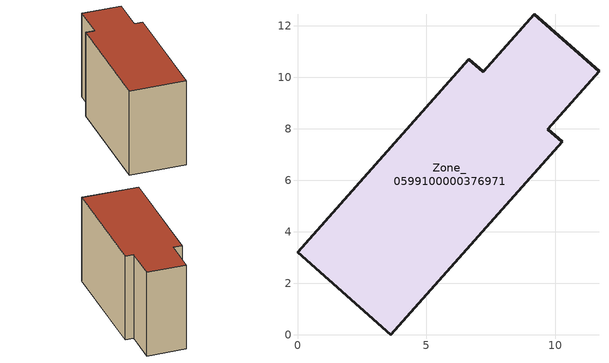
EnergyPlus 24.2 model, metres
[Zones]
Zone_0599100000376971
 floor ground (C_G): 7.2,10.21 9.19,12.45 11.7,10.24 9.71,7.99 10.26,7.5 3.62,0 0,3.2 6.64,10.71 z0
 wall outside (C_F): 3.62,0 10.26,7.5 9.71,7.99 11.7,10.24 9.19,12.45 7.2,10.21 6.64,10.71 0,3.2 3.62,0 z0:7.7
 roof outside (C_R): 9.19,12.45 7.2,10.21 6.64,10.71 0,3.2 3.62,0 10.26,7.5 9.71,7.99 11.7,10.24 z7.7
[BUILDING]
Pand.0599100000376971: North Axis=0; Terrain=City; Loads Convergence Tolerance Value=0.04; Temperature Convergence Tolerance Value=0.4; Solar Distribution=FullExterior; Maximum Number of Warmup Days=25; Minimum Number of Warmup Days=1
[Site:Location]
Rotterdam.The.Hague.AP_ZH_NLD Design_Conditions: Latitude=51.96; Longitude=4.45; Time Zone=1; Elevation=-4.5
[SITE:GROUNDTEMPERATURE:BUILDINGSURFACE]
18, 18, 18, 18, 18, 18, 18, 18, 18, 18, 18, 18
[MATERIAL] Thermal Absorptance=0.9; Solar Absorptance=0.7; Visible Absorptance=0.7
Name | Roughness | Thickness | Conductivity | Density | Specific Heat
G.TI.1992-2005 | MediumSmooth | 0.15 | 0.06 | 540 | 1210
F.TI.1992-2005 | Rough | 0.3 | 0.12 | 1920 | 840
R.TI.1992-2005 | MediumRough | 0.2 | 0.08 | 1500 | 1000
[CONSTRUCTION]
C_G: G.TI.1992-2005
C_F: F.TI.1992-2005
C_R: R.TI.1992-2005
[ZONE]
Zone_0599100000376971: Type=1; Multiplier=1; Ceiling Height=Autocalculate; Volume=Autocalculate; Floor Area=autocalculate; Part of Total Floor Area=Yes
[ZONEINFILTRATION:DESIGNFLOWRATE]
Infil_Zone_0599100000376971: Zone or ZoneList or Space or SpaceList=Zone_0599100000376971; Schedule=AlwaysOn; Design Flow Rate Calculation Method=Flow/Area; Flow Rate per Floor Area=0.0015; Constant Term Coefficient=1; Temperature Term Coefficient=0; Velocity Term Coefficient=0; Velocity Squared Term Coefficient=0
[HVACTEMPLATE:ZONE:IDEALLOADSAIRSYSTEM]
Zone_0599100000376971: Maximum Heating Supply Air Temperature=50; Minimum Cooling Supply Air Temperature=13; Maximum Heating Supply Air Humidity Ratio=0.0156; Minimum Cooling Supply Air Humidity Ratio=0.0077; Heating Limit=NoLimit; Cooling Limit=NoLimit; Dehumidification Control Type=ConstantSensibleHeatRatio; Cooling Sensible Heat Ratio=0.7; Dehumidification Setpoint=60; Humidification Control Type=None; Humidification Setpoint=30; Outdoor Air Method=None; Outdoor Air Flow Rate per Person=0.00944; Outdoor Air Flow Rate per Zone Floor Area=0; Outdoor Air Flow Rate per Zone=0; Demand Controlled Ventilation Type=None; Outdoor Air Economizer Type=NoEconomizer; Heat Recovery Type=None; Sensible Heat Recovery Effectiveness=0.7; Latent Heat Recovery Effectiveness=0.65
[ZONECONTROL:THERMOSTAT]
ThermostatControl_Zone_0599100000376971: Zone or ZoneList=Zone_0599100000376971; Control Type Schedule=DualSetpointControlType; Control 1=Thermostat_Zone_0599100000376971; Temperature Difference Between Cutout And Setpoint=0
[THERMOSTATSETPOINT:DUALSETPOINT]
Thermostat_Zone_0599100000376971: Heating Setpoint Temperature Schedule=HeatingSetpoint_Zone_0599100000376971; Cooling Setpoint Temperature Schedule=CoolingSetpoint_Zone_0599100000376971
[SCHEDULE:COMPACT]
HeatingSetpoint_Zone_0599100000376971: Through: 12/31, For: AllDays, Until: 24:00, 21
CoolingSetpoint_Zone_0599100000376971: Through: 12/31, For: AllDays, Until: 24:00, 24
DualSetpointControlType: Through: 12/31, For: AllDays, Until: 24:00, 4
AlwaysOn: Through: 12/31, For: AllDays, Until: 24:00, 1
